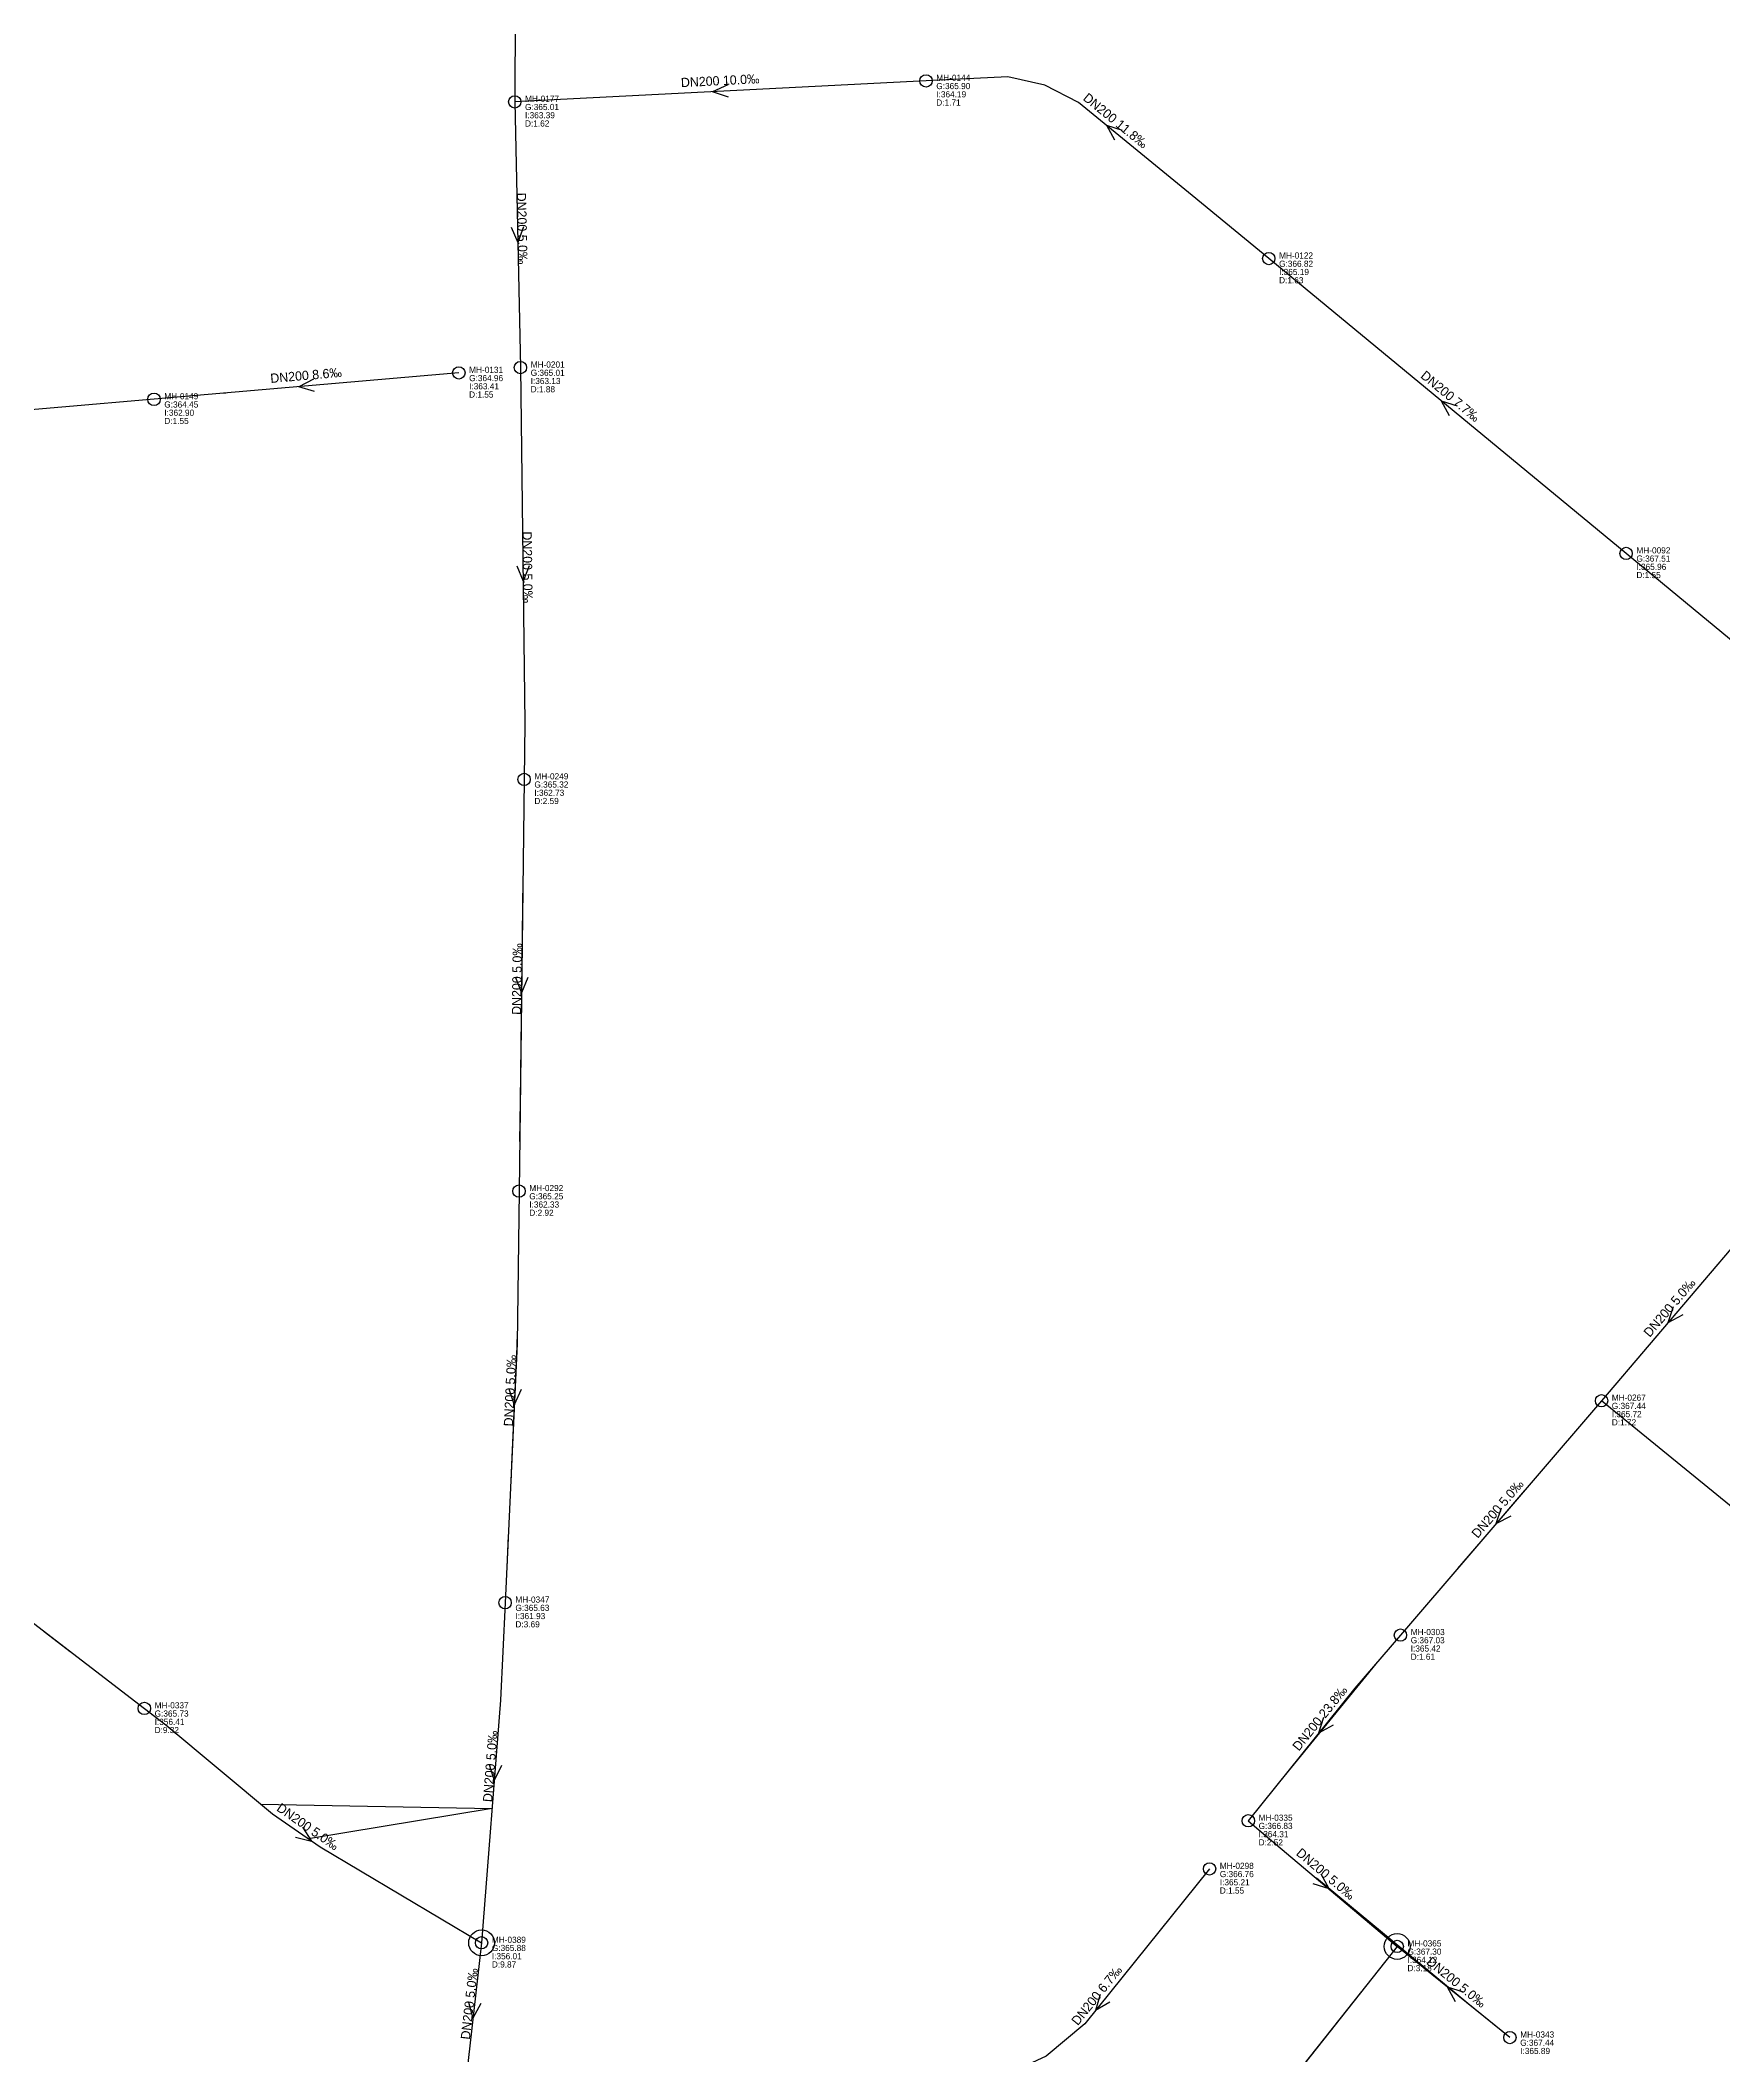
# Model space of a CAD drawing. Header units: metres. Extents: x 449913 to 451990, y 2566939 to 2570822.
# Drawn here: x 450681.6 to 451008.7, y 2569896 to 2570287.5 of the extents above; entities that cross this region are included whole.
import ezdxf
from ezdxf.enums import TextEntityAlignment as Align

# ---------------------------------------------------------------- set-up
doc = ezdxf.new("R2010")
doc.units = ezdxf.units.M
for name, color, linetype in [('SEW-DROP', 6, 'Continuous'), ('SEW-LABEL', 2, 'Continuous'), ('SEW-MH', 7, 'Continuous'), ('SEW-MH-LABEL', 8, 'Continuous'), ('SEW-PIPE-DN200', 3, 'Continuous'), ('SEW-RIDER', 8, 'Continuous')]:
    doc.layers.add(name, color=color, linetype=linetype)

msp = doc.modelspace()

# ---------------------------------------------------------------- linework, layer by layer
at = {"layer": 'SEW-DROP'}
for centre in [(450767.35, 2569917.94), (450945.23, 2569917.23)]:
    msp.add_circle(centre, 2.5, dxfattribs=at)
at = {"layer": 'SEW-LABEL'}
for p, q in [((450815.18, 2570278.89), (450812.24, 2570277.54)), ((450815.3, 2570276.49), (450812.24, 2570277.54)), ((450890.36, 2570268.15), (450888.8, 2570270.97)), ((450891.88, 2570270.01), (450888.8, 2570270.97)), ((450773.11, 2570251.24), (450774.37, 2570248.27)), ((450775.51, 2570251.29), (450774.37, 2570248.27)), ((450734.71, 2570221.68), (450731.83, 2570220.23)), ((450734.92, 2570219.29), (450731.83, 2570220.23)), ((450955.39, 2570214.61), (450953.84, 2570217.45)), ((450956.92, 2570216.46), (450953.84, 2570217.45)), ((450774.17, 2570185.44), (450775.41, 2570182.46)), ((450776.57, 2570185.47), (450775.41, 2570182.46)), ((450773.93, 2570105.48), (450775.1, 2570102.46)), ((450776.33, 2570105.45), (450775.1, 2570102.46)), ((450998.87, 2570041.47), (450997.84, 2570038.41)), ((451000.7, 2570039.92), (450997.84, 2570038.41)), ((450772.64, 2570025.53), (450773.7, 2570022.48)), ((450775.03, 2570025.42), (450773.7, 2570022.48)), ((450965.46, 2570002.4), (450964.42, 2569999.34)), ((450967.28, 2570000.84), (450964.42, 2569999.34)), ((450930.92, 2569961.74), (450929.97, 2569958.65)), ((450932.79, 2569960.24), (450929.97, 2569958.65)), ((450768.85, 2569952.55), (450769.82, 2569949.47)), ((450771.25, 2569952.36), (450769.82, 2569949.47)), ((450732.54, 2569940.41), (450734.32, 2569937.71)), ((450731.17, 2569938.44), (450734.32, 2569937.71)), ((450928.85, 2569929.49), (450931.92, 2569928.47)), ((450930.4, 2569931.32), (450931.92, 2569928.47)), ((450956.59, 2569906.5), (450955.02, 2569909.32)), ((450958.1, 2569908.37), (450955.02, 2569909.32)), ((450764.83, 2569906.41), (450765.68, 2569903.3)), ((450767.21, 2569906.14), (450765.68, 2569903.3)), ((450887.55, 2569907.89), (450886.6, 2569904.8)), ((450889.42, 2569906.39), (450886.6, 2569904.8))]:
    msp.add_line(p, q, dxfattribs=at)
at = {"layer": 'SEW-MH'}
for centre in [(450853.69, 2570279.65), (450773.79, 2570275.58), (450920.29, 2570245.13), (450762.93, 2570222.92), (450774.89, 2570223.95), (450703.71, 2570217.79), (450989.71, 2570187.85), (450775.61, 2570143.96), (450774.62, 2570063.97), (450984.93, 2570023.25), (450771.92, 2569984.02), (450945.86, 2569977.72), (450701.83, 2569963.48), (450916.31, 2569941.65), (450908.77, 2569932.3), (450767.35, 2569917.94), (450945.23, 2569917.23), (450967.13, 2569899.53)]:
    msp.add_circle(centre, 1.2, dxfattribs=at)
at = {"layer": 'SEW-PIPE-DN200'}
for points in [[(450775.16, 2570345.56), (450773.97, 2570310.74), (450773.79, 2570275.58)], [(450853.69, 2570279.65), (450773.79, 2570275.58)], [(450920.29, 2570245.13), (450905.43, 2570257.4), (450883.32, 2570275.45), (450876.78, 2570278.83), (450869.61, 2570280.46), (450853.69, 2570279.65)], [(450773.79, 2570275.58), (450774.89, 2570223.95)], [(450989.71, 2570187.85), (450920.29, 2570245.13)], [(450762.93, 2570222.92), (450703.71, 2570217.79)], [(450774.89, 2570223.95), (450775.75, 2570154.85), (450775.61, 2570143.96)], [(450703.71, 2570217.79), (450667.81, 2570214.69), (450643.85, 2570214.11)], [(451058.94, 2570130.34), (451031.36, 2570153.48), (450989.71, 2570187.85)], [(450775.61, 2570143.96), (450774.62, 2570063.97)], [(450774.62, 2570063.97), (450774.25, 2570034.3), (450771.92, 2569984.02)], [(451012.7, 2570055.86), (450984.93, 2570023.25)], [(450984.93, 2570023.25), (450945.86, 2569977.72)], [(451054.65, 2569966.33), (451050.42, 2569969.87), (450984.93, 2570023.25)], [(450638.21, 2570016.4), (450658.13, 2570000), (450679.43, 2569980.66), (450701.83, 2569963.48)], [(450771.92, 2569984.02), (450771.04, 2569965.1), (450767.35, 2569917.94)], [(450945.86, 2569977.72), (450937.01, 2569967.4), (450916.31, 2569941.65)], [(450701.83, 2569963.48), (450706.03, 2569960.26), (450726.74, 2569942.97), (450735.96, 2569936.57), (450767.35, 2569917.94)], [(450916.31, 2569941.65), (450945.23, 2569917.23)], [(450908.77, 2569932.3), (450884.52, 2569902.22), (450877.01, 2569895.9), (450868.84, 2569892.07), (450858.89, 2569890.01), (450858.89, 2569890.01)], [(450767.35, 2569917.94), (450764.36, 2569891.63)], [(450945.23, 2569917.23), (450909.08, 2569871.57), (450884.27, 2569841.95), (450881.89, 2569840.68)], [(450967.13, 2569899.53), (450945.23, 2569917.23)]]:
    msp.add_lwpolyline(points, dxfattribs=at)
at = {"layer": 'SEW-RIDER'}
for points in [[(450717.63, 2570219), (450717.27, 2570218.97)], [(450775.37, 2570124.59), (450774.83, 2570081.45), (450774.74, 2570073.59)], [(450774.27, 2570036.26), (450774.14, 2570031.95), (450774.1, 2570031.17)], [(450774.08, 2570030.81), (450773.16, 2570010.84), (450773, 2570007.36)], [(450969.97, 2570005.81), (450961.88, 2569996.38), (450956.95, 2569990.64)], [(450772.52, 2569996.98), (450772.23, 2569990.87)], [(450682.38, 2569978.41), (450687.41, 2569974.54)], [(450941.06, 2569972.13), (450922.65, 2569949.54)], [(450703.27, 2569962.38), (450706.03, 2569960.26), (450708.17, 2569958.47)], [(450724.48, 2569944.86), (450769.39, 2569944.02), (450733.74, 2569938.11)], [(450967.13, 2569899.53), (450958.97, 2569906.13), (450929.55, 2569930.47)], [(450938.28, 2569908.46), (450923.94, 2569890.34), (450920.91, 2569886.51)]]:
    msp.add_lwpolyline(points, dxfattribs=at)

# ---------------------------------------------------------------- texts
at = {"layer": 'SEW-LABEL'}
for s, rotation, p in [('DN200 10.0‰', 2.9186, (450813.74, 2570278.81)), ('DN200 11.8‰', 320.7719, (450889.96, 2570271.23)), ('DN200 5.0‰', -88.7827, (450774.34, 2570250.96)), ('DN200 8.6‰', 4.9448, (450733.32, 2570221.56)), ('DN200 7.7‰', 320.47, (450955, 2570217.69)), ('DN200 5.0‰', -89.2843, (450775.39, 2570185.16)), ('DN200 5.0‰', 89.2846, (450775.11, 2570105.16)), ('DN200 5.0‰', 49.596, (450998.81, 2570040.75)), ('DN200 5.0‰', 87.3468, (450773.77, 2570025.18)), ('DN200 5.0‰', 49.3633, (450965.4, 2570001.68)), ('DN200 23.8‰', 51.2114, (450930.91, 2569961.02)), ('DN200 5.0‰', 85.5283, (450769.93, 2569952.16)), ('DN200 5.0‰', -34.7533, (450733.09, 2569939.77)), ('DN200 5.0‰', -40.1624, (450930.77, 2569930.64)), ('DN200 6.7‰', 51.124, (450887.55, 2569907.17)), ('DN200 5.0‰', 321.0405, (450956.18, 2569909.58)), ('DN200 5.0‰', 83.5062, (450765.85, 2569905.99))]:
    msp.add_text(s, height=1.8, rotation=rotation, dxfattribs=at).set_placement(p, align=Align.CENTER)
at = {"layer": 'SEW-MH-LABEL'}
for s, p in [('G:365.90', (450855.69, 2570278.05)), ('MH-0144', (450855.69, 2570279.65)), ('I:364.19', (450855.69, 2570276.45)), ('G:365.01', (450775.79, 2570273.98)), ('MH-0177', (450775.79, 2570275.58)), ('I:363.39', (450775.79, 2570272.38)), ('D:1.71', (450855.69, 2570274.85)), ('D:1.62', (450775.79, 2570270.78)), ('MH-0122', (450922.29, 2570245.13)), ('G:366.82', (450922.29, 2570243.53)), ('I:365.19', (450922.29, 2570241.93)), ('D:1.63', (450922.29, 2570240.33)), ('G:364.96', (450764.93, 2570221.32)), ('MH-0131', (450764.93, 2570222.92)), ('G:365.01', (450776.89, 2570222.35)), ('MH-0201', (450776.89, 2570223.95)), ('MH-0149', (450705.71, 2570217.79)), ('D:1.55', (450764.93, 2570218.12)), ('I:363.41', (450764.93, 2570219.72)), ('D:1.88', (450776.89, 2570219.15)), ('I:363.13', (450776.89, 2570220.75)), ('G:364.45', (450705.71, 2570216.19)), ('I:362.90', (450705.71, 2570214.59)), ('D:1.55', (450705.71, 2570212.99)), ('G:367.51', (450991.71, 2570186.25)), ('MH-0092', (450991.71, 2570187.85)), ('D:1.55', (450991.71, 2570183.05)), ('I:365.96', (450991.71, 2570184.65)), ('MH-0249', (450777.61, 2570143.96)), ('G:365.32', (450777.61, 2570142.36)), ('D:2.59', (450777.61, 2570139.16)), ('I:362.73', (450777.61, 2570140.76)), ('G:365.25', (450776.62, 2570062.37)), ('MH-0292', (450776.62, 2570063.97)), ('I:362.33', (450776.62, 2570060.77)), ('D:2.92', (450776.62, 2570059.17)), ('G:367.44', (450986.93, 2570021.65)), ('MH-0267', (450986.93, 2570023.25)), ('D:1.72', (450986.93, 2570018.45)), ('I:365.72', (450986.93, 2570020.05)), ('G:365.63', (450773.92, 2569982.42)), ('MH-0347', (450773.92, 2569984.02)), ('D:3.69', (450773.92, 2569979.22)), ('I:361.93', (450773.92, 2569980.82)), ('G:367.03', (450947.86, 2569976.12)), ('MH-0303', (450947.86, 2569977.72)), ('I:365.42', (450947.86, 2569974.52)), ('D:1.61', (450947.86, 2569972.92)), ('MH-0337', (450703.83, 2569963.48)), ('G:365.73', (450703.83, 2569961.88)), ('D:9.32', (450703.83, 2569958.68)), ('I:356.41', (450703.83, 2569960.28)), ('G:366.83', (450918.31, 2569940.05)), ('MH-0335', (450918.31, 2569941.65)), ('D:2.52', (450918.31, 2569936.85)), ('I:364.31', (450918.31, 2569938.45)), ('MH-0298', (450910.77, 2569932.3)), ('G:366.76', (450910.77, 2569930.7)), ('D:1.55', (450910.77, 2569927.5)), ('I:365.21', (450910.77, 2569929.1)), ('G:365.88', (450769.35, 2569916.34)), ('MH-0389', (450769.35, 2569917.94)), ('G:367.30', (450947.23, 2569915.63)), ('MH-0365', (450947.23, 2569917.23)), ('D:9.87', (450769.35, 2569913.14)), ('I:356.01', (450769.35, 2569914.74)), ('D:3.18', (450947.23, 2569912.43)), ('I:364.12', (450947.23, 2569914.03)), ('G:367.44', (450969.13, 2569897.93)), ('MH-0343', (450969.13, 2569899.53)), ('I:365.89', (450969.13, 2569896.33))]:
    msp.add_text(s, height=1.2, dxfattribs=at).set_placement(p)

doc.saveas('drawing.dxf')
